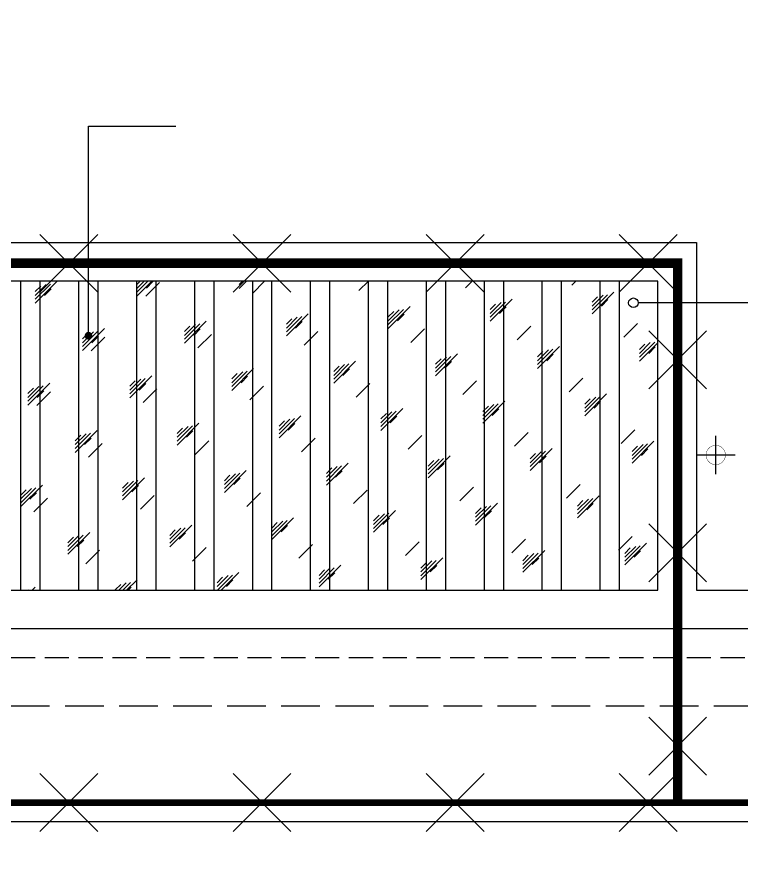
# Model space of a CAD drawing. Extents: x 2803505 to 5851001, y -1372902 to 24339.
# Drawn here: x 3759695 to 3763449, y -719792 to -715385 of the extents above; entities that cross this region are included whole.
import ezdxf
from ezdxf.xclip import XClip

# ---------------------------------------------------------------- set-up
doc = ezdxf.new("R2010")
doc.units = 0
doc.header["$LTSCALE"] = 1000
doc.header["$MEASUREMENT"] = 0
doc.header["$XCLIPFRAME"] = 2
for name, pattern in [('#P_--_20B1_001_t3$0$DASH', [0.35, 0.25, -0.1]), ('__DASH', [0.35, 0.25, -0.1]), ('DASH', [0.35, 0.25, -0.1]), ('DOTE', [2.42, 2, -0.2, 0.02, -0.2])]:
    doc.linetypes.add(name, pattern=pattern)
doc.layers.get('0').update_dxf_attribs({"linetype": 'CONTINUOUS'})
for name, color, linetype in [('!!电气', 1, 'CONTINUOUS'), ('DIM_LEAD', 3, 'CONTINUOUS'), ('LWIRE', 4, 'CONTINUOUS'), ('ROOF', 183, 'CONTINUOUS'), ('VPIPE-凝结', 150, 'CONTINUOUS'), ('WIRE-避雷', 4, 'CONTINUOUS'), ('保温', 6, 'CONTINUOUS'), ('机电标识类', 1, 'CONTINUOUS'), ('看线', 185, 'CONTINUOUS')]:
    doc.layers.add(name, color=color, linetype=linetype)
doc.layers.add('DOTE', color=19, linetype='DOTE', lineweight=9)
doc.layers.add('空调', color=76, linetype='CONTINUOUS', lineweight=13)

# ---------------------------------------------------------------- blocks, each defined once
blk = doc.blocks.new('A$C74D73064')
at = {"layer": 'DOTE', "color": 252}
blk.add_line((196116, 61719.3), (-86385.2, 61719.3), dxfattribs=at)
blk = doc.blocks.new('GGDGDGDG')
at = {"layer": '机电标识类', "color": 250, "linetype": 'DASH', "ltscale": 400}
for p, q in [((704092.5, 766289.8), (704092.5, 766489.8)), ((704192.5, 766389.8), (703992.5, 766389.8))]:
    blk.add_line(p, q, dxfattribs=at)
at = {"layer": '空调', "color": 1, "linetype": 'DASH', "const_width": 2}
blk.add_lwpolyline([(704042.5, 766389.8, 0.999999), (704142.5, 766389.8, 0.999999), (704042.5, 766389.8)], format="xyb", dxfattribs=at)
blk = doc.blocks.new('GDGDFDS')
at = {"layer": '保温', "linetype": 'Continuous', "ltscale": 10}
h = blk.add_hatch(dxfattribs=at)
h.set_pattern_fill('玻璃1', color=132, scale=50, style=0)
h.set_pattern_definition([(45, (100, 20), (-244.9418, 244.9418), [112, -288]), (45, (148, 40), (-244.9418, 244.9418), [48, -352]), (45, (100, 40), (-244.9418, 244.9418), [80, -320]), (45, (124, 20), (268.70058, -268.70058), [100, -300]), (45, (100, 0), (-244.9418, 244.9418), [160, -240]), (45, (100, 60), (-244.9418, 244.9418), [40, -360])])
h.paths.add_polyline_path([(429816.6, 209506.9), (429816.6, 211106.9), (424216.6, 211107), (424216.6, 209507)])
at = {"layer": '保温', "color": 252, "linetype": 'Continuous', "ltscale": 10, "true_color": 0x939598}
for p, q in [((424416.6, 211107), (424416.6, 209507)), ((424516.6, 211107), (424516.6, 209507)), ((424716.6, 211107), (424716.6, 209507)), ((424816.6, 211107), (424816.6, 209507)), ((425016.6, 211107), (425016.6, 209507)), ((425116.6, 211107), (425116.6, 209507)), ((425316.6, 211107), (425316.6, 209507)), ((425416.6, 211107), (425416.6, 209507)), ((425616.6, 211107), (425616.6, 209507)), ((425716.6, 211107), (425716.6, 209507)), ((425916.6, 211107), (425916.6, 209507)), ((426016.6, 211107), (426016.6, 209507)), ((426216.6, 211107), (426216.6, 209506.9)), ((426316.6, 211107), (426316.6, 209506.9)), ((426516.6, 211107), (426516.6, 209506.9)), ((426616.6, 211107), (426616.6, 209506.9)), ((426816.6, 211107), (426816.6, 209506.9)), ((426916.6, 211107), (426916.6, 209506.9)), ((427116.6, 211106.9), (427116.6, 209506.9)), ((427216.6, 211106.9), (427216.6, 209506.9)), ((427416.6, 211107), (427416.6, 209507)), ((427516.6, 211107), (427516.6, 209507)), ((427716.6, 211106.9), (427716.6, 209506.9)), ((427816.6, 211106.9), (427816.6, 209506.9)), ((428016.6, 211107), (428016.6, 209507)), ((428116.6, 211107), (428116.6, 209507)), ((428316.6, 211106.9), (428316.6, 209506.9)), ((428416.6, 211106.9), (428416.6, 209506.9)), ((428616.6, 211107), (428616.6, 209507)), ((428716.6, 211107), (428716.6, 209507)), ((428916.6, 211106.9), (428916.6, 209506.9)), ((429016.6, 211106.9), (429016.6, 209506.9)), ((429216.6, 211106.9), (429216.6, 209506.9)), ((429316.6, 211106.9), (429316.6, 209506.9)), ((429516.6, 211106.9), (429516.6, 209506.9)), ((429616.6, 211106.9), (429616.6, 209506.9))]:
    blk.add_line(p, q, dxfattribs=at)
blk = doc.blocks.new('A$C1F33016B')
at = {"layer": 'DIM_LEAD', "color": 252}
for p, q in [((31251.5, 1417.5), (31251.5, 2503.5)), ((31251.5, 1417.5), (31251.5, 2503.5)), ((31251.5, 1417.5), (31251.5, 2503.5)), ((31251.5, 1417.5), (31251.5, 2503.5)), ((31251.5, 2503.5), (31702.9, 2503.5))]:
    blk.add_line(p, q, dxfattribs=at)
at = {"layer": 'DIM_LEAD', "color": 252, "const_width": 20}
blk.add_lwpolyline([(31251.5, 1407.5, 1), (31251.5, 1427.5, 1)], format="xyb", close=True, dxfattribs=at)
blk.add_lwpolyline([(31251.5, 1407.5, 1), (31251.5, 1427.5, 1)], format="xyb", close=True, dxfattribs=at)
blk.add_lwpolyline([(31251.5, 1407.5, 1), (31251.5, 1427.5, 1)], format="xyb", close=True, dxfattribs=at)
blk.add_lwpolyline([(31251.5, 1407.5, 1), (31251.5, 1427.5, 1)], format="xyb", close=True, dxfattribs=at)
at = {"layer": 'ROOF', "color": 252, "ltscale": 0.8}
for points in [[(39600, 11000), (39600, 12450), (35400, 12450), (35400, 11000), (36200, 11000), (36200, 8400.3), (34200.2, 8400.3), (34200.2, 9000), (29800, 9000), (29800, 6200), (27950, 6200), (27950, 1900.1), (34400, 1899.9), (34400, 100), (40600, 100), (40600, 1899.9), (46400, 1900.1), (46400, 6200), (45200, 6200), (45200, 9000), (43600, 9000), (43600, 6200), (38850, 6200)], [(46600, 7400), (48450, 7400), (48450, 2900), (48450, 2900), (48450, -1100), (26550, -1100), (26550, 100), (25000, 100)], [(45400, 7300), (48350, 7300), (48350, -1000), (26650, -1000), (26650, 200), (25000, 200)], [(45400, 7300), (45400, 6400), (47450, 6400), (47450, -100), (27550, -100), (27550, 1900), (27250, 1900)]]:
    blk.add_lwpolyline(points, dxfattribs=at)
at = {"layer": 'ROOF', "color": 252, "linetype": '__DASH', "ltscale": 0.8}
blk.add_lwpolyline([(45400, 6800), (47850, 6800), (47850, -500), (27150, -500), (27150, 700), (25000, 700)], dxfattribs=at)
at = {"layer": 'ROOF', "color": 252, "ltscale": 0.8}
blk.add_lwpolyline([(34200.1, 100), (34200.1, 1699.9), (28600, 1700), (28600, 100)], close=True, dxfattribs=at)
at = {"layer": 'VPIPE-凝结', "color": 252}
blk.add_lwpolyline([(34686.4, 1588.3), (34098.1, 1588.3)], dxfattribs=at)
blk.add_circle((34073.6, 1588.3), 25, dxfattribs=at)
at = {"layer": '看线', "color": 252, "linetype": '#P_--_20B1_001_t3$0$DASH', "ltscale": 0.5}
blk.add_lwpolyline([(46600, 2050), (47600, 2050), (47600, -250), (27400, -250), (27400, 950), (25000, 950)], dxfattribs=at)
for name, p in [('GDGDFDS', (-395616.6, -209407)), ('GGDGDGDG', (-669592.5, -765589.8))]:
    blk.add_blockref(name, p)
blk = doc.blocks.new('$TelecSys$00000009')
for p, q in [((-0.5, 0.5), (0.5, -0.5)), ((0.5, 0.5), (-0.5, -0.5))]:
    blk.add_line(p, q)

msp = doc.modelspace()

# ---------------------------------------------------------------- block references
at = {"layer": '!!电气'}
msp.add_blockref('A$C1F33016B', (3728813.6, -718453.4), dxfattribs=at)
at = {"color": 252}
ref = msp.add_blockref('A$C74D73064', (3714796.2, -781511.3), dxfattribs=at)
XClip(ref).set_block_clipping_path([(-72082.5976296387, 50822.2577331646), (-18082.6107620973, 70322.2577319878)])

# ---------------------------------------------------------------- next in the draw order: linework, layer by layer
at = {"layer": 'WIRE-避雷', "color": 4, "const_width": 35}
msp.add_lwpolyline([(3733413.6, -711109.2), (3733413.6, -711153.4), (3730463.6, -711153.4), (3730463.6, -719453.4), (3752163.6, -719453.4), (3752163.6, -718253.4), (3755463.6, -718253.4), (3755463.6, -719453.4), (3777163.6, -719453.4)], dxfattribs=at)
at = {"layer": 'WIRE-避雷', "const_width": 50}
msp.add_lwpolyline([(3756463.6, -716660.6), (3763116.3, -716660.6), (3763116.3, -719453.4)], dxfattribs=at)

# ---------------------------------------------------------------- next in the draw order: block references
at = {"layer": 'LWIRE', "xscale": 300, "yscale": 300, "zscale": 300}
for p in [(3759963.6, -716660.6), (3760963.6, -716660.6), (3761963.6, -716660.6), (3762963.6, -716660.6)]:
    msp.add_blockref('$TelecSys$00000009', p, dxfattribs=at)
at = {"layer": 'LWIRE', "xscale": 300, "yscale": 300, "zscale": 300, "rotation": 270}
for p in [(3763116.3, -717160.6), (3763116.3, -718160.6), (3763116.3, -719160.6)]:
    msp.add_blockref('$TelecSys$00000009', p, dxfattribs=at)
at = {"layer": 'LWIRE', "color": 4, "xscale": 300, "yscale": 300, "zscale": 300}
for p in [(3759963.6, -719453.4), (3760963.6, -719453.4), (3761963.6, -719453.4), (3762963.6, -719453.4)]:
    msp.add_blockref('$TelecSys$00000009', p, dxfattribs=at)

doc.saveas('drawing.dxf')
